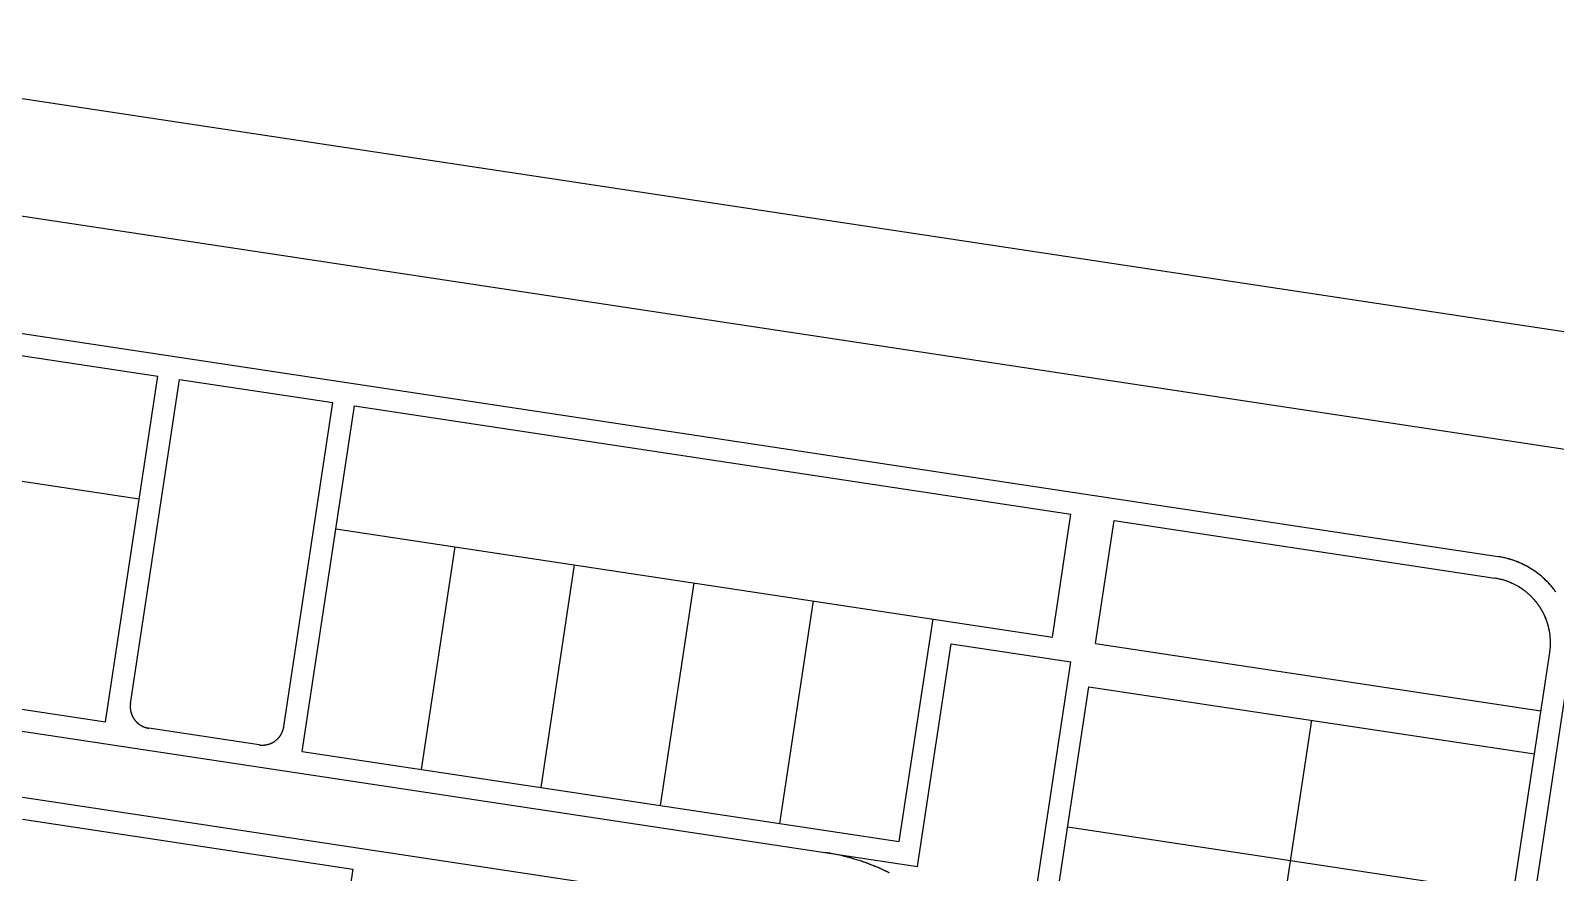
# Model space of a CAD drawing. Header units: metres. Extents: x 680594 to 684853, y 828874 to 830078.
# Drawn here: x 681848.4 to 682058.3, y 829798.4 to 829914.3 of the extents above; entities that cross this region are included whole.
import ezdxf

# ---------------------------------------------------------------- set-up
doc = ezdxf.new("R2010")
doc.units = ezdxf.units.M
doc.layers.add('PLOT_LINES', color=7, linetype='Continuous')

msp = doc.modelspace()

# ---------------------------------------------------------------- linework, layer by layer
at = {"layer": 'PLOT_LINES'}
for points in [[(680731.23, 830073.66), (682582.21, 829793.81)], [(680731.23, 830073.66), (682582.21, 829793.81)], [(680728.84, 830057.84), (682579.82, 829777.99)], [(680728.84, 830057.84), (682579.82, 829777.99)], [(681709.39, 829893.41), (682050.37, 829841.85)], [(681709.39, 829893.41), (682050.37, 829841.85)], [(681767.28, 829881.62), (681865.91, 829866.71)], [(681767.28, 829881.62), (681865.91, 829866.71)], [(681858.72, 829819.13), (681865.91, 829866.71)], [(681858.72, 829819.13), (681865.91, 829866.71)], [(681764.72, 829864.7), (681863.35, 829849.79)], [(681764.72, 829864.7), (681863.35, 829849.79)], [(681862.13, 829821.65), (681868.88, 829866.26)], [(681862.13, 829821.65), (681868.88, 829866.26)], [(681868.88, 829866.26), (681889.99, 829863.07)], [(681868.88, 829866.26), (681889.99, 829863.07)], [(681883.24, 829818.46), (681889.99, 829863.07)], [(681883.24, 829818.46), (681889.99, 829863.07)], [(681885.76, 829815.05), (681892.96, 829862.62)], [(681885.76, 829815.05), (681892.96, 829862.62)], [(681892.96, 829862.62), (681991.58, 829847.71)], [(681892.96, 829862.62), (681991.58, 829847.71)], [(681989.03, 829830.78), (681991.58, 829847.71)], [(681989.03, 829830.78), (681991.58, 829847.71)], [(681890.4, 829845.7), (681989.03, 829830.78)], [(681890.4, 829845.7), (681989.03, 829830.78)], [(681994.96, 829829.89), (681997.52, 829846.81)], [(681994.96, 829829.89), (681997.52, 829846.81)], [(681997.52, 829846.81), (682049.92, 829838.89)], [(681997.52, 829846.81), (682049.92, 829838.89)], [(681902.2, 829812.56), (681906.83, 829843.21)], [(681902.2, 829812.56), (681906.83, 829843.21)], [(682058.28, 829837.05), (682058.19, 829837.16), (682058.11, 829837.28), (682058.02, 829837.39), (682057.94, 829837.5), (682057.85, 829837.6), (682057.76, 829837.71), (682057.67, 829837.82), (682057.58, 829837.92), (682057.48, 829838.03), (682057.39, 829838.13), (682057.3, 829838.23), (682057.2, 829838.33), (682057.1, 829838.43), (682057, 829838.53), (682056.9, 829838.63), (682056.8, 829838.73), (682056.7, 829838.82), (682056.6, 829838.91), (682056.49, 829839.01), (682056.39, 829839.1), (682056.28, 829839.19), (682056.17, 829839.28), (682056.06, 829839.37), (682055.95, 829839.45), (682055.84, 829839.54), (682055.73, 829839.62), (682055.62, 829839.7), (682055.5, 829839.79), (682055.39, 829839.87), (682055.27, 829839.94), (682055.16, 829840.02), (682055.04, 829840.1), (682054.92, 829840.17), (682054.8, 829840.24), (682054.68, 829840.32), (682054.56, 829840.39), (682054.44, 829840.46), (682054.32, 829840.52), (682054.2, 829840.59), (682054.07, 829840.65), (682053.95, 829840.72), (682053.82, 829840.78), (682053.7, 829840.84), (682053.57, 829840.9), (682053.44, 829840.96), (682053.32, 829841.01), (682053.19, 829841.07), (682053.06, 829841.12), (682052.93, 829841.17), (682052.8, 829841.22), (682052.67, 829841.27), (682052.54, 829841.32), (682052.4, 829841.36), (682052.27, 829841.4), (682052.14, 829841.45), (682052, 829841.49), (682051.87, 829841.53), (682051.74, 829841.56), (682051.6, 829841.6), (682051.47, 829841.63), (682051.33, 829841.67), (682051.19, 829841.7), (682051.06, 829841.73), (682050.92, 829841.76), (682050.78, 829841.78), (682050.65, 829841.81), (682050.51, 829841.83), (682050.37, 829841.85)], [(682058.32, 829836.99), (682058.23, 829837.11), (682058.15, 829837.22), (682058.07, 829837.33), (682057.98, 829837.44), (682057.89, 829837.55), (682057.8, 829837.66), (682057.71, 829837.77), (682057.62, 829837.88), (682057.53, 829837.98), (682057.43, 829838.09), (682057.34, 829838.19), (682057.24, 829838.29), (682057.14, 829838.39), (682057.04, 829838.49), (682056.94, 829838.59), (682056.84, 829838.69), (682056.74, 829838.78), (682056.63, 829838.88), (682056.53, 829838.97), (682056.42, 829839.07), (682056.32, 829839.16), (682056.21, 829839.25), (682056.1, 829839.34), (682055.99, 829839.42), (682055.88, 829839.51), (682055.77, 829839.6), (682055.65, 829839.68), (682055.54, 829839.76), (682055.42, 829839.84), (682055.31, 829839.92), (682055.19, 829840), (682055.07, 829840.08), (682054.95, 829840.15), (682054.83, 829840.23), (682054.71, 829840.3), (682054.59, 829840.37), (682054.47, 829840.44), (682054.35, 829840.51), (682054.22, 829840.58), (682054.1, 829840.64), (682053.97, 829840.7), (682053.85, 829840.77), (682053.72, 829840.83), (682053.59, 829840.89), (682053.47, 829840.95), (682053.34, 829841), (682053.21, 829841.06), (682053.08, 829841.11), (682052.95, 829841.16), (682052.82, 829841.21), (682052.68, 829841.26), (682052.55, 829841.31), (682052.42, 829841.36), (682052.28, 829841.4), (682052.15, 829841.44), (682052.02, 829841.48), (682051.88, 829841.52), (682051.75, 829841.56), (682051.61, 829841.6), (682051.47, 829841.63), (682051.34, 829841.67), (682051.2, 829841.7), (682051.06, 829841.73), (682050.92, 829841.76), (682050.79, 829841.78), (682050.65, 829841.81), (682050.51, 829841.83), (682050.37, 829841.85)], [(681918.64, 829810.07), (681923.27, 829840.73)], [(681918.64, 829810.07), (681923.27, 829840.73)], [(681935.08, 829807.59), (681939.71, 829838.24)], [(681935.08, 829807.59), (681939.71, 829838.24)], [(682057.48, 829828.64), (682057.49, 829828.75), (682057.5, 829828.85), (682057.52, 829828.95), (682057.53, 829829.06), (682057.54, 829829.16), (682057.55, 829829.27), (682057.56, 829829.37), (682057.56, 829829.47), (682057.57, 829829.58), (682057.57, 829829.68), (682057.57, 829829.79), (682057.58, 829829.89), (682057.58, 829830), (682057.58, 829830.1), (682057.57, 829830.21), (682057.57, 829830.31), (682057.57, 829830.42), (682057.56, 829830.52), (682057.55, 829830.63), (682057.55, 829830.73), (682057.54, 829830.83), (682057.53, 829830.94), (682057.51, 829831.04), (682057.5, 829831.15), (682057.49, 829831.25), (682057.47, 829831.35), (682057.46, 829831.46), (682057.44, 829831.56), (682057.42, 829831.66), (682057.4, 829831.77), (682057.38, 829831.87), (682057.36, 829831.97), (682057.33, 829832.07), (682057.31, 829832.18), (682057.28, 829832.28), (682057.25, 829832.38), (682057.22, 829832.48), (682057.2, 829832.58), (682057.16, 829832.68), (682057.13, 829832.78), (682057.1, 829832.88), (682057.07, 829832.98), (682057.03, 829833.08), (682056.99, 829833.17), (682056.96, 829833.27), (682056.92, 829833.37), (682056.88, 829833.47), (682056.84, 829833.56), (682056.79, 829833.66), (682056.75, 829833.75), (682056.71, 829833.85), (682056.66, 829833.94), (682056.61, 829834.04), (682056.57, 829834.13), (682056.52, 829834.22), (682056.47, 829834.31), (682056.42, 829834.41), (682056.37, 829834.5), (682056.31, 829834.59), (682056.26, 829834.68), (682056.2, 829834.77), (682056.15, 829834.85), (682056.09, 829834.94), (682056.03, 829835.03), (682055.97, 829835.12), (682055.91, 829835.2), (682055.85, 829835.29), (682055.79, 829835.37), (682055.73, 829835.45), (682055.66, 829835.54), (682055.6, 829835.62), (682055.53, 829835.7), (682055.46, 829835.78), (682055.4, 829835.86), (682055.33, 829835.94), (682055.26, 829836.02), (682055.19, 829836.09), (682055.12, 829836.17), (682055.04, 829836.25), (682054.97, 829836.32), (682054.9, 829836.4), (682054.82, 829836.47), (682054.74, 829836.54), (682054.67, 829836.61), (682054.59, 829836.68), (682054.51, 829836.75), (682054.43, 829836.82), (682054.35, 829836.89), (682054.27, 829836.96), (682054.19, 829837.02), (682054.11, 829837.09), (682054.03, 829837.15), (682053.94, 829837.21), (682053.86, 829837.27), (682053.77, 829837.34), (682053.69, 829837.4), (682053.6, 829837.45), (682053.51, 829837.51), (682053.43, 829837.57), (682053.34, 829837.63), (682053.25, 829837.68), (682053.16, 829837.73), (682053.07, 829837.79), (682052.98, 829837.84), (682052.88, 829837.89), (682052.79, 829837.94), (682052.7, 829837.99), (682052.61, 829838.03), (682052.51, 829838.08), (682052.42, 829838.13), (682052.32, 829838.17), (682052.23, 829838.21), (682052.13, 829838.26), (682052.03, 829838.3), (682051.94, 829838.34), (682051.84, 829838.37), (682051.74, 829838.41), (682051.64, 829838.45), (682051.55, 829838.48), (682051.45, 829838.52), (682051.35, 829838.55), (682051.25, 829838.58), (682051.15, 829838.61), (682051.05, 829838.64), (682050.95, 829838.67), (682050.84, 829838.7), (682050.74, 829838.72), (682050.64, 829838.75), (682050.54, 829838.77), (682050.44, 829838.79), (682050.33, 829838.81), (682050.23, 829838.83), (682050.13, 829838.85), (682050.03, 829838.87), (682049.92, 829838.89)], [(682057.48, 829828.64), (682057.49, 829828.75), (682057.5, 829828.85), (682057.52, 829828.96), (682057.53, 829829.06), (682057.54, 829829.17), (682057.55, 829829.27), (682057.56, 829829.38), (682057.56, 829829.48), (682057.57, 829829.59), (682057.57, 829829.69), (682057.57, 829829.8), (682057.58, 829829.9), (682057.58, 829830.01), (682057.58, 829830.11), (682057.57, 829830.22), (682057.57, 829830.32), (682057.57, 829830.43), (682057.56, 829830.54), (682057.55, 829830.64), (682057.54, 829830.75), (682057.53, 829830.85), (682057.52, 829830.96), (682057.51, 829831.06), (682057.5, 829831.17), (682057.48, 829831.27), (682057.47, 829831.37), (682057.45, 829831.48), (682057.43, 829831.58), (682057.41, 829831.69), (682057.39, 829831.79), (682057.37, 829831.89), (682057.35, 829832), (682057.33, 829832.1), (682057.3, 829832.2), (682057.27, 829832.3), (682057.25, 829832.4), (682057.22, 829832.51), (682057.19, 829832.61), (682057.16, 829832.71), (682057.12, 829832.81), (682057.09, 829832.91), (682057.05, 829833.01), (682057.02, 829833.11), (682056.98, 829833.21), (682056.94, 829833.3), (682056.9, 829833.4), (682056.86, 829833.5), (682056.82, 829833.6), (682056.78, 829833.69), (682056.73, 829833.79), (682056.69, 829833.88), (682056.64, 829833.98), (682056.6, 829834.07), (682056.55, 829834.17), (682056.5, 829834.26), (682056.45, 829834.35), (682056.4, 829834.44), (682056.34, 829834.54), (682056.29, 829834.63), (682056.23, 829834.72), (682056.18, 829834.81), (682056.12, 829834.89), (682056.06, 829834.98), (682056, 829835.07), (682055.94, 829835.16), (682055.88, 829835.24), (682055.82, 829835.33), (682055.76, 829835.41), (682055.69, 829835.5), (682055.63, 829835.58), (682055.56, 829835.66), (682055.49, 829835.74), (682055.43, 829835.82), (682055.36, 829835.9), (682055.29, 829835.98), (682055.22, 829836.06), (682055.15, 829836.14), (682055.07, 829836.22), (682055, 829836.29), (682054.93, 829836.37), (682054.85, 829836.44), (682054.77, 829836.51), (682054.7, 829836.59), (682054.62, 829836.66), (682054.54, 829836.73), (682054.46, 829836.8), (682054.38, 829836.86), (682054.3, 829836.93), (682054.22, 829837), (682054.14, 829837.06), (682054.05, 829837.13), (682053.97, 829837.19), (682053.88, 829837.26), (682053.8, 829837.32), (682053.71, 829837.38), (682053.62, 829837.44), (682053.54, 829837.5), (682053.45, 829837.55), (682053.36, 829837.61), (682053.27, 829837.67), (682053.18, 829837.72), (682053.09, 829837.77), (682053, 829837.83), (682052.9, 829837.88), (682052.81, 829837.93), (682052.72, 829837.98), (682052.62, 829838.03), (682052.53, 829838.07), (682052.44, 829838.12), (682052.34, 829838.16), (682052.24, 829838.21), (682052.15, 829838.25), (682052.05, 829838.29), (682051.95, 829838.33), (682051.85, 829838.37), (682051.76, 829838.41), (682051.66, 829838.44), (682051.56, 829838.48), (682051.46, 829838.51), (682051.36, 829838.55), (682051.26, 829838.58), (682051.16, 829838.61), (682051.06, 829838.64), (682050.95, 829838.67), (682050.85, 829838.69), (682050.75, 829838.72), (682050.65, 829838.75), (682050.54, 829838.77), (682050.44, 829838.79), (682050.34, 829838.81), (682050.23, 829838.83), (682050.13, 829838.85), (682050.03, 829838.87), (682049.92, 829838.89)], [(681951.52, 829805.1), (681956.15, 829835.76)], [(681951.52, 829805.1), (681956.15, 829835.76)], [(681967.95, 829802.62), (681972.59, 829833.27)], [(681967.95, 829802.62), (681972.59, 829833.27)], [(681776.53, 829831.56), (681858.72, 829819.13)], [(681776.53, 829831.56), (681858.72, 829819.13)], [(681773.11, 829829.04), (681970.47, 829799.2)], [(681773.11, 829829.04), (681970.47, 829799.2)], [(681970.47, 829799.2), (681975.11, 829829.86)], [(681970.47, 829799.2), (681975.11, 829829.86)], [(681975.11, 829829.86), (681991.54, 829827.37)], [(681975.11, 829829.86), (681991.54, 829827.37)], [(681994.96, 829829.89), (682056.26, 829820.62)], [(681994.96, 829829.89), (682056.26, 829820.62)], [(682055.37, 829814.69), (682057.48, 829828.64)], [(682055.37, 829814.69), (682057.48, 829828.64)], [(681977.87, 829736.9), (681991.54, 829827.37)], [(681977.87, 829736.9), (681991.54, 829827.37)], [(682045.55, 829729.7), (682060.44, 829828.19)], [(682045.55, 829729.7), (682060.44, 829828.19)], [(681980.83, 829736.45), (681994.06, 829823.95)], [(681980.83, 829736.45), (681994.06, 829823.95)], [(681994.06, 829823.95), (682055.37, 829814.69)], [(681994.06, 829823.95), (682055.37, 829814.69)], [(681862.13, 829821.65), (681862.13, 829821.62), (681862.12, 829821.58), (681862.12, 829821.55), (681862.12, 829821.51), (681862.11, 829821.48), (681862.11, 829821.44), (681862.11, 829821.41), (681862.1, 829821.37), (681862.1, 829821.34), (681862.1, 829821.3), (681862.1, 829821.27), (681862.1, 829821.23), (681862.1, 829821.2), (681862.1, 829821.16), (681862.1, 829821.13), (681862.1, 829821.09), (681862.1, 829821.06), (681862.1, 829821.03), (681862.11, 829820.99), (681862.11, 829820.96), (681862.11, 829820.92), (681862.12, 829820.89), (681862.12, 829820.85), (681862.12, 829820.82), (681862.13, 829820.78), (681862.13, 829820.75), (681862.14, 829820.71), (681862.15, 829820.68), (681862.15, 829820.64), (681862.16, 829820.61), (681862.17, 829820.58), (681862.17, 829820.54), (681862.18, 829820.51), (681862.19, 829820.47), (681862.2, 829820.44), (681862.21, 829820.41), (681862.22, 829820.37), (681862.23, 829820.34), (681862.24, 829820.31), (681862.25, 829820.27), (681862.26, 829820.24), (681862.27, 829820.21), (681862.28, 829820.17), (681862.29, 829820.14), (681862.31, 829820.11), (681862.32, 829820.08), (681862.33, 829820.04), (681862.35, 829820.01), (681862.36, 829819.98), (681862.37, 829819.95), (681862.39, 829819.92), (681862.4, 829819.88), (681862.42, 829819.85), (681862.44, 829819.82), (681862.45, 829819.79), (681862.47, 829819.76), (681862.49, 829819.73), (681862.5, 829819.7), (681862.52, 829819.67), (681862.54, 829819.64), (681862.56, 829819.61), (681862.58, 829819.58), (681862.59, 829819.55), (681862.61, 829819.52), (681862.63, 829819.49), (681862.65, 829819.47), (681862.67, 829819.44), (681862.69, 829819.41), (681862.72, 829819.38), (681862.74, 829819.35), (681862.76, 829819.33), (681862.78, 829819.3), (681862.8, 829819.27), (681862.83, 829819.25), (681862.85, 829819.22), (681862.87, 829819.19), (681862.9, 829819.17), (681862.92, 829819.14), (681862.94, 829819.12), (681862.97, 829819.09), (681862.99, 829819.07), (681863.02, 829819.04), (681863.04, 829819.02), (681863.07, 829818.99), (681863.09, 829818.97), (681863.12, 829818.95), (681863.15, 829818.93), (681863.17, 829818.9), (681863.2, 829818.88), (681863.23, 829818.86), (681863.26, 829818.84), (681863.28, 829818.82), (681863.31, 829818.79), (681863.34, 829818.77), (681863.37, 829818.75), (681863.4, 829818.73), (681863.42, 829818.71), (681863.45, 829818.69), (681863.48, 829818.68), (681863.51, 829818.66), (681863.54, 829818.64), (681863.57, 829818.62), (681863.6, 829818.6), (681863.63, 829818.59), (681863.66, 829818.57), (681863.69, 829818.55), (681863.72, 829818.54), (681863.76, 829818.52), (681863.79, 829818.51), (681863.82, 829818.49), (681863.85, 829818.48), (681863.88, 829818.46), (681863.91, 829818.45), (681863.95, 829818.43), (681863.98, 829818.42), (681864.01, 829818.41), (681864.04, 829818.4), (681864.08, 829818.38), (681864.11, 829818.37), (681864.14, 829818.36), (681864.18, 829818.35), (681864.21, 829818.34), (681864.24, 829818.33), (681864.28, 829818.32), (681864.31, 829818.31), (681864.34, 829818.3), (681864.38, 829818.29), (681864.41, 829818.28), (681864.44, 829818.28), (681864.48, 829818.27), (681864.51, 829818.26), (681864.55, 829818.25), (681864.58, 829818.25), (681864.62, 829818.24), (681864.65, 829818.24)], [(681862.13, 829821.65), (681862.13, 829821.62), (681862.12, 829821.58), (681862.12, 829821.55), (681862.12, 829821.51), (681862.11, 829821.48), (681862.11, 829821.44), (681862.11, 829821.41), (681862.1, 829821.37), (681862.1, 829821.34), (681862.1, 829821.3), (681862.1, 829821.27), (681862.1, 829821.23), (681862.1, 829821.2), (681862.1, 829821.16), (681862.1, 829821.13), (681862.1, 829821.09), (681862.1, 829821.06), (681862.1, 829821.02), (681862.11, 829820.99), (681862.11, 829820.95), (681862.11, 829820.92), (681862.12, 829820.88), (681862.12, 829820.85), (681862.12, 829820.81), (681862.13, 829820.78), (681862.13, 829820.74), (681862.14, 829820.71), (681862.15, 829820.67), (681862.15, 829820.64), (681862.16, 829820.6), (681862.17, 829820.57), (681862.17, 829820.53), (681862.18, 829820.5), (681862.19, 829820.47), (681862.2, 829820.43), (681862.21, 829820.4), (681862.22, 829820.36), (681862.23, 829820.33), (681862.24, 829820.3), (681862.25, 829820.26), (681862.26, 829820.23), (681862.27, 829820.2), (681862.29, 829820.16), (681862.3, 829820.13), (681862.31, 829820.1), (681862.32, 829820.06), (681862.34, 829820.03), (681862.35, 829820), (681862.37, 829819.97), (681862.38, 829819.94), (681862.39, 829819.9), (681862.41, 829819.87), (681862.43, 829819.84), (681862.44, 829819.81), (681862.46, 829819.78), (681862.48, 829819.75), (681862.49, 829819.72), (681862.51, 829819.69), (681862.53, 829819.66), (681862.55, 829819.63), (681862.57, 829819.6), (681862.58, 829819.57), (681862.6, 829819.54), (681862.62, 829819.51), (681862.64, 829819.48), (681862.66, 829819.45), (681862.68, 829819.42), (681862.71, 829819.39), (681862.73, 829819.37), (681862.75, 829819.34), (681862.77, 829819.31), (681862.79, 829819.28), (681862.82, 829819.26), (681862.84, 829819.23), (681862.86, 829819.2), (681862.89, 829819.18), (681862.91, 829819.15), (681862.93, 829819.13), (681862.96, 829819.1), (681862.98, 829819.08), (681863.01, 829819.05), (681863.03, 829819.03), (681863.06, 829819), (681863.08, 829818.98), (681863.11, 829818.96), (681863.14, 829818.93), (681863.16, 829818.91), (681863.19, 829818.89), (681863.22, 829818.87), (681863.25, 829818.84), (681863.27, 829818.82), (681863.3, 829818.8), (681863.33, 829818.78), (681863.36, 829818.76), (681863.39, 829818.74), (681863.42, 829818.72), (681863.45, 829818.7), (681863.48, 829818.68), (681863.5, 829818.66), (681863.53, 829818.64), (681863.56, 829818.63), (681863.6, 829818.61), (681863.63, 829818.59), (681863.66, 829818.57), (681863.69, 829818.56), (681863.72, 829818.54), (681863.75, 829818.52), (681863.78, 829818.51), (681863.81, 829818.49), (681863.84, 829818.48), (681863.88, 829818.46), (681863.91, 829818.45), (681863.94, 829818.44), (681863.97, 829818.42), (681864.01, 829818.41), (681864.04, 829818.4), (681864.07, 829818.38), (681864.11, 829818.37), (681864.14, 829818.36), (681864.17, 829818.35), (681864.21, 829818.34), (681864.24, 829818.33), (681864.27, 829818.32), (681864.31, 829818.31), (681864.34, 829818.3), (681864.37, 829818.29), (681864.41, 829818.28), (681864.44, 829818.28), (681864.48, 829818.27), (681864.51, 829818.26), (681864.55, 829818.25), (681864.58, 829818.25), (681864.62, 829818.24), (681864.65, 829818.24)], [(681784.5, 829818.22), (681956.4, 829792.23)], [(681784.5, 829818.22), (681956.4, 829792.23)], [(681879.83, 829815.94), (681864.65, 829818.24)], [(681879.83, 829815.94), (681864.65, 829818.24)], [(681879.83, 829815.94), (681879.86, 829815.94), (681879.9, 829815.93), (681879.93, 829815.93), (681879.97, 829815.92), (681880, 829815.92), (681880.04, 829815.92), (681880.07, 829815.92), (681880.11, 829815.91), (681880.14, 829815.91), (681880.18, 829815.91), (681880.21, 829815.91), (681880.25, 829815.91), (681880.28, 829815.91), (681880.32, 829815.91), (681880.35, 829815.91), (681880.39, 829815.91), (681880.42, 829815.91), (681880.46, 829815.91), (681880.49, 829815.92), (681880.53, 829815.92), (681880.56, 829815.92), (681880.6, 829815.93), (681880.63, 829815.93), (681880.66, 829815.93), (681880.7, 829815.94), (681880.73, 829815.94), (681880.77, 829815.95), (681880.8, 829815.95), (681880.84, 829815.96), (681880.87, 829815.97), (681880.91, 829815.97), (681880.94, 829815.98), (681880.97, 829815.99), (681881.01, 829816), (681881.04, 829816.01), (681881.08, 829816.02), (681881.11, 829816.03), (681881.14, 829816.04), (681881.18, 829816.05), (681881.21, 829816.06), (681881.24, 829816.07), (681881.27, 829816.08), (681881.31, 829816.09), (681881.34, 829816.1), (681881.37, 829816.12), (681881.41, 829816.13), (681881.44, 829816.14), (681881.47, 829816.16), (681881.5, 829816.17), (681881.53, 829816.18), (681881.57, 829816.2), (681881.6, 829816.21), (681881.63, 829816.23), (681881.66, 829816.24), (681881.69, 829816.26), (681881.72, 829816.28), (681881.75, 829816.29), (681881.78, 829816.31), (681881.81, 829816.33), (681881.84, 829816.35), (681881.87, 829816.37), (681881.9, 829816.38), (681881.93, 829816.4), (681881.96, 829816.42), (681881.99, 829816.44), (681882.02, 829816.46), (681882.04, 829816.48), (681882.07, 829816.5), (681882.1, 829816.53), (681882.13, 829816.55), (681882.16, 829816.57), (681882.18, 829816.59), (681882.21, 829816.61), (681882.24, 829816.64), (681882.26, 829816.66), (681882.29, 829816.68), (681882.31, 829816.7), (681882.34, 829816.73), (681882.36, 829816.75), (681882.39, 829816.78), (681882.41, 829816.8), (681882.44, 829816.83), (681882.46, 829816.85), (681882.49, 829816.88), (681882.51, 829816.9), (681882.53, 829816.93), (681882.56, 829816.96), (681882.58, 829816.98), (681882.6, 829817.01), (681882.62, 829817.04), (681882.64, 829817.06), (681882.67, 829817.09), (681882.69, 829817.12), (681882.71, 829817.15), (681882.73, 829817.18), (681882.75, 829817.2), (681882.77, 829817.23), (681882.79, 829817.26), (681882.81, 829817.29), (681882.82, 829817.32), (681882.84, 829817.35), (681882.86, 829817.38), (681882.88, 829817.41), (681882.9, 829817.44), (681882.91, 829817.47), (681882.93, 829817.5), (681882.94, 829817.53), (681882.96, 829817.57), (681882.98, 829817.6), (681882.99, 829817.63), (681883.01, 829817.66), (681883.02, 829817.69), (681883.03, 829817.72), (681883.05, 829817.76), (681883.06, 829817.79), (681883.07, 829817.82), (681883.09, 829817.85), (681883.1, 829817.89), (681883.11, 829817.92), (681883.12, 829817.95), (681883.13, 829817.98), (681883.14, 829818.02), (681883.15, 829818.05), (681883.16, 829818.08), (681883.17, 829818.12), (681883.18, 829818.15), (681883.19, 829818.19), (681883.2, 829818.22), (681883.21, 829818.25), (681883.21, 829818.29), (681883.22, 829818.32), (681883.23, 829818.36), (681883.23, 829818.39), (681883.24, 829818.43), (681883.24, 829818.46)], [(681879.83, 829815.94), (681879.86, 829815.94), (681879.9, 829815.93), (681879.93, 829815.93), (681879.97, 829815.92), (681880, 829815.92), (681880.04, 829815.92), (681880.07, 829815.92), (681880.11, 829815.91), (681880.14, 829815.91), (681880.18, 829815.91), (681880.21, 829815.91), (681880.25, 829815.91), (681880.28, 829815.91), (681880.32, 829815.91), (681880.35, 829815.91), (681880.39, 829815.91), (681880.42, 829815.91), (681880.46, 829815.91), (681880.49, 829815.92), (681880.53, 829815.92), (681880.56, 829815.92), (681880.6, 829815.93), (681880.63, 829815.93), (681880.66, 829815.93), (681880.7, 829815.94), (681880.73, 829815.94), (681880.77, 829815.95), (681880.8, 829815.95), (681880.84, 829815.96), (681880.87, 829815.97), (681880.91, 829815.97), (681880.94, 829815.98), (681880.97, 829815.99), (681881.01, 829816), (681881.04, 829816.01), (681881.08, 829816.02), (681881.11, 829816.03), (681881.14, 829816.04), (681881.18, 829816.05), (681881.21, 829816.06), (681881.24, 829816.07), (681881.27, 829816.08), (681881.31, 829816.09), (681881.34, 829816.1), (681881.37, 829816.12), (681881.41, 829816.13), (681881.44, 829816.14), (681881.47, 829816.16), (681881.5, 829816.17), (681881.53, 829816.18), (681881.57, 829816.2), (681881.6, 829816.21), (681881.63, 829816.23), (681881.66, 829816.24), (681881.69, 829816.26), (681881.72, 829816.28), (681881.75, 829816.29), (681881.78, 829816.31), (681881.81, 829816.33), (681881.84, 829816.35), (681881.87, 829816.37), (681881.9, 829816.38), (681881.93, 829816.4), (681881.96, 829816.42), (681881.99, 829816.44), (681882.02, 829816.46), (681882.04, 829816.48), (681882.07, 829816.5), (681882.1, 829816.53), (681882.13, 829816.55), (681882.16, 829816.57), (681882.18, 829816.59), (681882.21, 829816.61), (681882.24, 829816.64), (681882.26, 829816.66), (681882.29, 829816.68), (681882.31, 829816.7), (681882.34, 829816.73), (681882.36, 829816.75), (681882.39, 829816.78), (681882.41, 829816.8), (681882.44, 829816.83), (681882.46, 829816.85), (681882.49, 829816.88), (681882.51, 829816.9), (681882.53, 829816.93), (681882.56, 829816.96), (681882.58, 829816.98), (681882.6, 829817.01), (681882.62, 829817.04), (681882.64, 829817.06), (681882.67, 829817.09), (681882.69, 829817.12), (681882.71, 829817.15), (681882.73, 829817.18), (681882.75, 829817.2), (681882.77, 829817.23), (681882.79, 829817.26), (681882.81, 829817.29), (681882.82, 829817.32), (681882.84, 829817.35), (681882.86, 829817.38), (681882.88, 829817.41), (681882.9, 829817.44), (681882.91, 829817.47), (681882.93, 829817.5), (681882.94, 829817.53), (681882.96, 829817.57), (681882.98, 829817.6), (681882.99, 829817.63), (681883.01, 829817.66), (681883.02, 829817.69), (681883.03, 829817.72), (681883.05, 829817.76), (681883.06, 829817.79), (681883.07, 829817.82), (681883.09, 829817.85), (681883.1, 829817.89), (681883.11, 829817.92), (681883.12, 829817.95), (681883.13, 829817.98), (681883.14, 829818.02), (681883.15, 829818.05), (681883.16, 829818.08), (681883.17, 829818.12), (681883.18, 829818.15), (681883.19, 829818.19), (681883.2, 829818.22), (681883.21, 829818.25), (681883.21, 829818.29), (681883.22, 829818.32), (681883.23, 829818.36), (681883.23, 829818.39), (681883.24, 829818.43), (681883.24, 829818.46)], [(682010.14, 829722.92), (682024.71, 829819.32)], [(682010.14, 829722.92), (682024.71, 829819.32)], [(681872.24, 829817.09), (681872.24, 829817.09)], [(681872.24, 829817.09), (681872.24, 829817.09)], [(681885.76, 829815.05), (681967.95, 829802.62)], [(681885.76, 829815.05), (681967.95, 829802.62)], [(682042.58, 829730.15), (682055.37, 829814.69)], [(682042.58, 829730.15), (682055.37, 829814.69)], [(682042.58, 829730.15), (682055.37, 829814.69)], [(682042.58, 829730.15), (682055.37, 829814.69)], [(681847.26, 829805.7), (681892.74, 829798.82)], [(681847.26, 829805.7), (681892.74, 829798.82)], [(681991.15, 829804.67), (682052.45, 829795.41)], [(681991.15, 829804.67), (682052.45, 829795.41)], [(681966.54, 829798.34), (681966.23, 829798.49), (681965.92, 829798.64), (681965.61, 829798.78), (681965.3, 829798.92), (681964.98, 829799.06), (681964.67, 829799.19), (681964.35, 829799.32), (681964.03, 829799.45), (681963.71, 829799.57), (681963.39, 829799.69), (681963.06, 829799.81), (681962.74, 829799.92), (681962.41, 829800.03), (681962.09, 829800.13), (681961.76, 829800.23), (681961.43, 829800.33), (681961.1, 829800.42), (681960.77, 829800.51), (681960.43, 829800.59), (681960.1, 829800.67), (681959.77, 829800.75), (681959.43, 829800.82), (681959.09, 829800.89), (681958.76, 829800.96), (681958.42, 829801.02), (681958.08, 829801.07), (681957.74, 829801.13)], [(681966.6, 829798.31), (681966.29, 829798.46), (681965.98, 829798.61), (681965.67, 829798.76), (681965.35, 829798.9), (681965.03, 829799.04), (681964.72, 829799.17), (681964.4, 829799.31), (681964.08, 829799.43), (681963.75, 829799.56), (681963.43, 829799.68), (681963.1, 829799.79), (681962.78, 829799.91), (681962.45, 829800.02), (681962.12, 829800.12), (681961.79, 829800.22), (681961.46, 829800.32), (681961.12, 829800.41), (681960.79, 829800.5), (681960.45, 829800.59), (681960.12, 829800.67), (681959.78, 829800.75), (681959.44, 829800.82), (681959.1, 829800.89), (681958.76, 829800.96), (681958.42, 829801.02), (681958.08, 829801.07), (681957.74, 829801.13)], [(681892.74, 829798.82), (681884.14, 829741.97)], [(681892.74, 829798.82), (681884.14, 829741.97)]]:
    msp.add_lwpolyline(points, dxfattribs=at)

doc.saveas('drawing.dxf')
